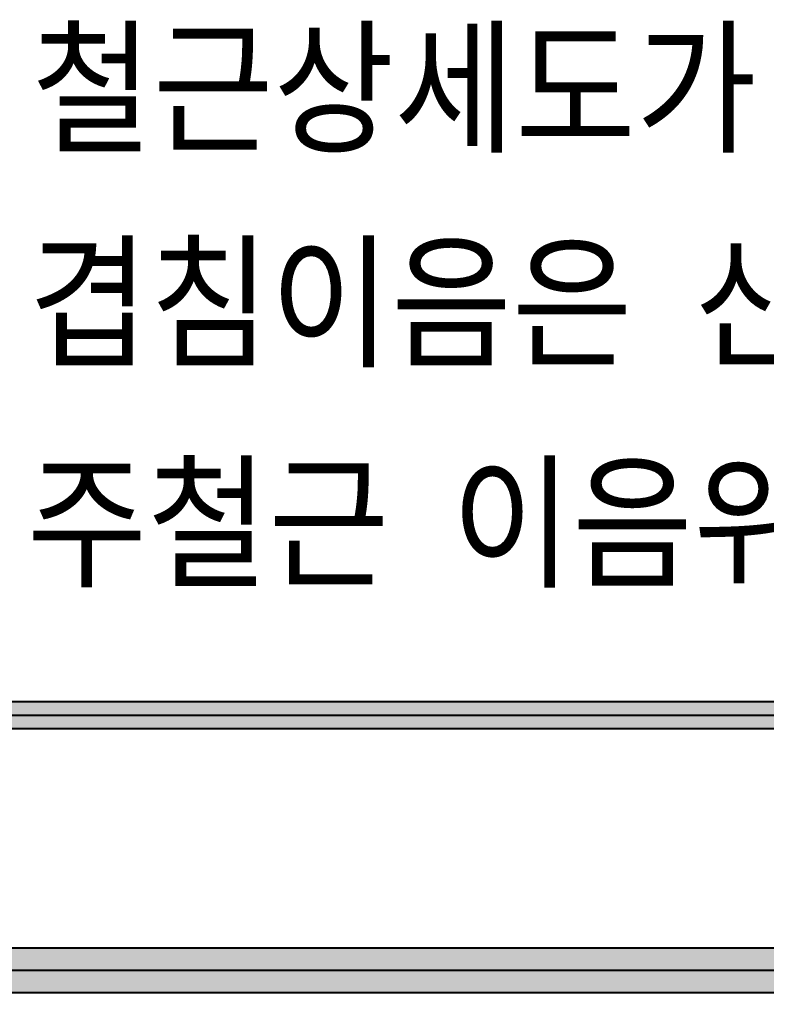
# Model space of a CAD drawing. Extents: x 45695 to 57015, y 5256 to 15308.
# Drawn here: x 46535 to 47541, y 5256 to 6566 of the extents above; entities that cross this region are included whole.
import ezdxf

# ---------------------------------------------------------------- set-up
doc = ezdxf.new("R2010")
doc.units = 0
doc.header["$MEASUREMENT"] = 0
for name, color, linetype in [('DIMENSION', 2, 'CONTINUOUS'), ('T40', 3, 'CONTINUOUS'), ('TABLE', 7, 'CONTINUOUS')]:
    doc.layers.add(name, color=color, linetype=linetype)
doc.styles.add('돋움체', font='DotumChe.ttf')

msp = doc.modelspace()

# ---------------------------------------------------------------- linework, layer by layer
at = {"layer": 'DIMENSION', "linetype": 'CONTINUOUS'}
for p, q in [((46181.400011, 5629.44366), (56634.943313, 5629.44366)), ((45829.560475, 5255.59351), (57015.132645, 5255.59351))]:
    msp.add_line(p, q, dxfattribs=at)
for points in [[(46181.400011, 5647.44366), (46181.400011, 5611.44366), (56616.943313, 5647.44366), (56652.943313, 5611.44366)], [(45829.560475, 5315.59351), (45829.560475, 5255.59351), (56955.132645, 5315.59351), (57015.132645, 5255.59351)]]:
    msp.add_solid(points, dxfattribs=at)
at = {"layer": 'TABLE'}
for p, q in [((46100.400011, 5647.44366), (56616.943313, 5647.44366)), ((45694.560475, 5315.59351), (56955.132645, 5315.59351))]:
    msp.add_line(p, q, dxfattribs=at)
at = {"layer": 'TABLE', "color": 2}
for p, q in [((46181.400011, 5611.44366), (56652.943313, 5611.44366)), ((45829.560475, 5285.59351), (56985.132645, 5285.59351))]:
    msp.add_line(p, q, dxfattribs=at)

# ---------------------------------------------------------------- texts
at = {"layer": 'T40', "style": '돋움체', "width": 0.9}
for s, p in [('철근상세도가 시방규정과 상이할때는 시방규정을 원칙적으로 적용한다. ', (46552.025675, 6402.252323)), ('겹침이음은 산식에 의한 방법을 적용하였으며, 상부슬래브의 겹침이음은 상부철근이음을 적용하였음.', (46547.546567, 6113.321821)), ('주철근 이음위치는 한지점에 1/2이상 되지 않도록 철근 조립도를 작성하여 감독원의 승인을 득한후 시공한다.', (46545.034897, 5816.716653))]:
    msp.add_text(s, height=144, dxfattribs=at).set_placement(p)

doc.saveas('drawing.dxf')
